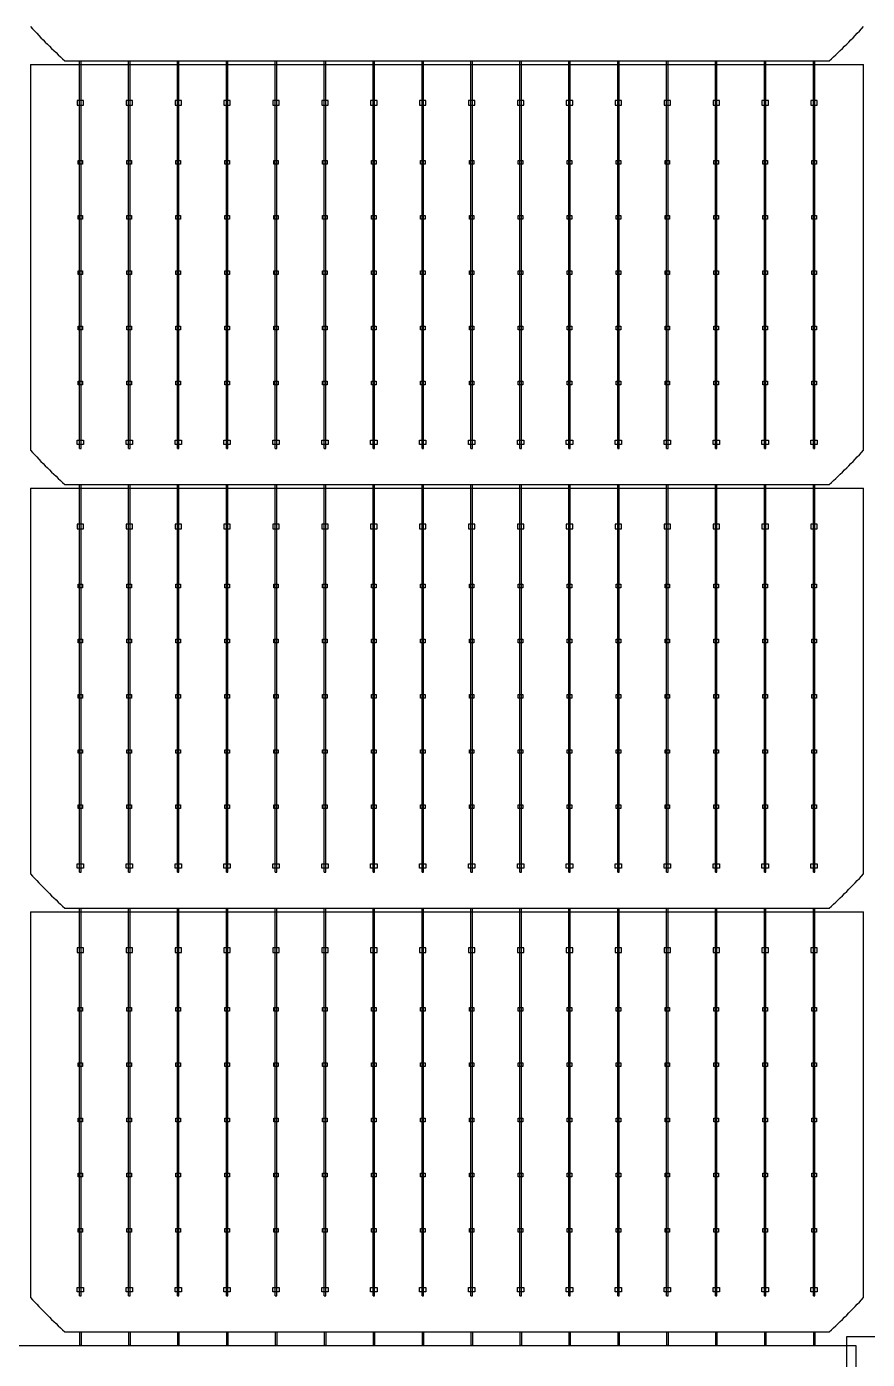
# Model space of a CAD drawing. Header units: millimetres. Extents: x 10297564 to 11610295, y -9287743 to -8409454.
# Drawn here: x 10395599 to 10398164, y -9090420 to -9086354 of the extents above; entities that cross this region are included whole.
import ezdxf

# ---------------------------------------------------------------- set-up
doc = ezdxf.new("R2010")
doc.units = ezdxf.units.MM
doc.header["$LTSCALE"] = 100

msp = doc.modelspace()

# ---------------------------------------------------------------- linework, layer by layer
for p, q in [((10395610.8, -9086469.8), (10398152.2, -9086469.8)), ((10395760.6, -9087641.4), (10395760.6, -9086458.5)), ((10395765.1, -9087641.4), (10395765.1, -9086458.5)), ((10395909.8, -9087641.4), (10395909.8, -9086458.5)), ((10395914.3, -9087641.4), (10395914.3, -9086458.5)), ((10396059.1, -9087641.4), (10396059.1, -9086458.5)), ((10396063.5, -9087641.4), (10396063.5, -9086458.5)), ((10396208.3, -9087641.4), (10396208.3, -9086458.5)), ((10396212.8, -9087641.4), (10396212.8, -9086458.5)), ((10396357.6, -9087641.4), (10396357.6, -9086458.5)), ((10396362, -9087641.4), (10396362, -9086458.5)), ((10396506.8, -9087641.4), (10396506.8, -9086458.5)), ((10396511.3, -9087641.4), (10396511.3, -9086458.5)), ((10396656.1, -9087641.4), (10396656.1, -9086458.5)), ((10396660.5, -9087641.4), (10396660.5, -9086458.5)), ((10396805.3, -9087641.4), (10396805.3, -9086458.5)), ((10396809.8, -9087641.4), (10396809.8, -9086458.5)), ((10396954.6, -9087641.4), (10396954.6, -9086458.5)), ((10396959, -9087641.4), (10396959, -9086458.5)), ((10397103.8, -9087641.4), (10397103.8, -9086458.5)), ((10397108.3, -9087641.4), (10397108.3, -9086458.5)), ((10397253.1, -9087641.4), (10397253.1, -9086458.5)), ((10397257.5, -9087641.4), (10397257.5, -9086458.5)), ((10397402.3, -9087641.4), (10397402.3, -9086458.5)), ((10397406.8, -9087641.4), (10397406.8, -9086458.5)), ((10397551.6, -9087641.4), (10397551.6, -9086458.5)), ((10397556, -9087641.4), (10397556, -9086458.5)), ((10397700.8, -9087641.4), (10397700.8, -9086458.5)), ((10397705.3, -9087641.4), (10397705.3, -9086458.5)), ((10397850.1, -9087641.4), (10397850.1, -9086458.5)), ((10397854.5, -9087641.4), (10397854.5, -9086458.5)), ((10397999.3, -9087641.4), (10397999.3, -9086458.5)), ((10398003.8, -9087641.4), (10398003.8, -9086458.5)), ((10395610.8, -9087762.4), (10398152.2, -9087762.4)), ((10395760.6, -9088934.1), (10395760.6, -9087751.2)), ((10395765.1, -9088934.1), (10395765.1, -9087751.2)), ((10395909.8, -9088934.1), (10395909.8, -9087751.2)), ((10395914.3, -9088934.1), (10395914.3, -9087751.2)), ((10396059.1, -9088934.1), (10396059.1, -9087751.2)), ((10396063.5, -9088934.1), (10396063.5, -9087751.2)), ((10396208.3, -9088934.1), (10396208.3, -9087751.2)), ((10396212.8, -9088934.1), (10396212.8, -9087751.2)), ((10396357.6, -9088934.1), (10396357.6, -9087751.2)), ((10396362, -9088934.1), (10396362, -9087751.2)), ((10396506.8, -9088934.1), (10396506.8, -9087751.2)), ((10396511.3, -9088934.1), (10396511.3, -9087751.2)), ((10396656.1, -9088934.1), (10396656.1, -9087751.2)), ((10396660.5, -9088934.1), (10396660.5, -9087751.2)), ((10396805.3, -9088934.1), (10396805.3, -9087751.2)), ((10396809.8, -9088934.1), (10396809.8, -9087751.2)), ((10396954.6, -9088934.1), (10396954.6, -9087751.2)), ((10396959, -9088934.1), (10396959, -9087751.2)), ((10397103.8, -9088934.1), (10397103.8, -9087751.2)), ((10397108.3, -9088934.1), (10397108.3, -9087751.2)), ((10397253.1, -9088934.1), (10397253.1, -9087751.2)), ((10397257.5, -9088934.1), (10397257.5, -9087751.2)), ((10397402.3, -9088934.1), (10397402.3, -9087751.2)), ((10397406.8, -9088934.1), (10397406.8, -9087751.2)), ((10397551.6, -9088934.1), (10397551.6, -9087751.2)), ((10397556, -9088934.1), (10397556, -9087751.2)), ((10397700.8, -9088934.1), (10397700.8, -9087751.2)), ((10397705.3, -9088934.1), (10397705.3, -9087751.2)), ((10397850.1, -9088934.1), (10397850.1, -9087751.2)), ((10397854.5, -9088934.1), (10397854.5, -9087751.2)), ((10397999.3, -9088934.1), (10397999.3, -9087751.2)), ((10398003.8, -9088934.1), (10398003.8, -9087751.2)), ((10395760.6, -9090226.7), (10395760.6, -9089043.9)), ((10395765.1, -9090226.7), (10395765.1, -9089043.9)), ((10395909.8, -9090226.7), (10395909.8, -9089043.9)), ((10395914.3, -9090226.7), (10395914.3, -9089043.9)), ((10396059.1, -9090226.7), (10396059.1, -9089043.9)), ((10396063.5, -9090226.7), (10396063.5, -9089043.9)), ((10396208.3, -9090226.7), (10396208.3, -9089043.9)), ((10396212.8, -9090226.7), (10396212.8, -9089043.9)), ((10396357.6, -9090226.7), (10396357.6, -9089043.9)), ((10396362, -9090226.7), (10396362, -9089043.9)), ((10396506.8, -9090226.7), (10396506.8, -9089043.9)), ((10396511.3, -9090226.7), (10396511.3, -9089043.9)), ((10396656.1, -9090226.7), (10396656.1, -9089043.9)), ((10396660.5, -9090226.7), (10396660.5, -9089043.9)), ((10396805.3, -9090226.7), (10396805.3, -9089043.9)), ((10396809.8, -9090226.7), (10396809.8, -9089043.9)), ((10396954.6, -9090226.7), (10396954.6, -9089043.9)), ((10396959, -9090226.7), (10396959, -9089043.9)), ((10397103.8, -9090226.7), (10397103.8, -9089043.9)), ((10397108.3, -9090226.7), (10397108.3, -9089043.9)), ((10397253.1, -9090226.7), (10397253.1, -9089043.9)), ((10397257.5, -9090226.7), (10397257.5, -9089043.9)), ((10397402.3, -9090226.7), (10397402.3, -9089043.9)), ((10397406.8, -9090226.7), (10397406.8, -9089043.9)), ((10397551.6, -9090226.7), (10397551.6, -9089043.9)), ((10397556, -9090226.7), (10397556, -9089043.9)), ((10397700.8, -9090226.7), (10397700.8, -9089043.9)), ((10397705.3, -9090226.7), (10397705.3, -9089043.9)), ((10397850.1, -9090226.7), (10397850.1, -9089043.9)), ((10397854.5, -9090226.7), (10397854.5, -9089043.9)), ((10397999.3, -9090226.7), (10397999.3, -9089043.9)), ((10398003.8, -9090226.7), (10398003.8, -9089043.9)), ((10395610.8, -9089055.1), (10398152.2, -9089055.1)), ((10395760.6, -9090336.6), (10395760.6, -9090378.4)), ((10395765.1, -9090336.6), (10395765.1, -9090378.4)), ((10395909.8, -9090336.6), (10395909.8, -9090378.4)), ((10395914.3, -9090336.6), (10395914.3, -9090378.4)), ((10396059.1, -9090336.6), (10396059.1, -9090378.4)), ((10396063.5, -9090336.6), (10396063.5, -9090378.4)), ((10396208.3, -9090336.6), (10396208.3, -9090378.4)), ((10396212.8, -9090336.6), (10396212.8, -9090378.4)), ((10396357.6, -9090336.6), (10396357.6, -9090378.4)), ((10396362, -9090336.6), (10396362, -9090378.4)), ((10396506.8, -9090336.6), (10396506.8, -9090378.4)), ((10396511.3, -9090336.6), (10396511.3, -9090378.4)), ((10396656.1, -9090336.6), (10396656.1, -9090378.4)), ((10396660.5, -9090336.6), (10396660.5, -9090378.4)), ((10396805.3, -9090336.6), (10396805.3, -9090378.4)), ((10396809.8, -9090336.6), (10396809.8, -9090378.4)), ((10396954.6, -9090336.6), (10396954.6, -9090378.4)), ((10396959, -9090336.6), (10396959, -9090378.4)), ((10397103.8, -9090336.6), (10397103.8, -9090378.4)), ((10397108.3, -9090336.6), (10397108.3, -9090378.4)), ((10397253.1, -9090336.6), (10397253.1, -9090378.4)), ((10397257.5, -9090336.6), (10397257.5, -9090378.4)), ((10397402.3, -9090336.6), (10397402.3, -9090378.4)), ((10397406.8, -9090336.6), (10397406.8, -9090378.4)), ((10397551.6, -9090336.6), (10397551.6, -9090378.4)), ((10397556, -9090336.6), (10397556, -9090378.4)), ((10397700.8, -9090336.6), (10397700.8, -9090378.4)), ((10397705.3, -9090336.6), (10397705.3, -9090378.4)), ((10397850.1, -9090336.6), (10397850.1, -9090378.4)), ((10397854.5, -9090336.6), (10397854.5, -9090378.4)), ((10397999.3, -9090336.6), (10397999.3, -9090378.4)), ((10398003.8, -9090336.6), (10398003.8, -9090378.4)), ((10395765.1, -9090378.4), (10395760.6, -9090378.4)), ((10395914.3, -9090378.4), (10395909.8, -9090378.4)), ((10396063.5, -9090378.4), (10396059.1, -9090378.4)), ((10396212.8, -9090378.4), (10396208.3, -9090378.4)), ((10396362, -9090378.4), (10396357.6, -9090378.4)), ((10396511.3, -9090378.4), (10396506.8, -9090378.4)), ((10396660.5, -9090378.4), (10396656.1, -9090378.4)), ((10396809.8, -9090378.4), (10396805.3, -9090378.4)), ((10396959, -9090378.4), (10396954.6, -9090378.4)), ((10397108.3, -9090378.4), (10397103.8, -9090378.4)), ((10397257.5, -9090378.4), (10397253.1, -9090378.4)), ((10397406.8, -9090378.4), (10397402.3, -9090378.4)), ((10397556, -9090378.4), (10397551.6, -9090378.4)), ((10397705.3, -9090378.4), (10397700.8, -9090378.4)), ((10397854.5, -9090378.4), (10397850.1, -9090378.4)), ((10398003.8, -9090378.4), (10397999.3, -9090378.4))]:
    msp.add_line(p, q)
for points in [[(10395610.8, -9086469.8), (10395610.8, -9087646.6)], [(10395715.5, -9086458.6), (10398047.5, -9086458.6)], [(10398152.2, -9087646.6), (10398152.2, -9086469.8)], [(10395760.6, -9087641.4), (10395765.1, -9087641.4)], [(10395909.8, -9087641.4), (10395914.3, -9087641.4)], [(10396059.1, -9087641.4), (10396063.5, -9087641.4)], [(10396208.3, -9087641.4), (10396212.8, -9087641.4)], [(10396357.6, -9087641.4), (10396362, -9087641.4)], [(10396506.8, -9087641.4), (10396511.3, -9087641.4)], [(10396656.1, -9087641.4), (10396660.5, -9087641.4)], [(10396805.3, -9087641.4), (10396809.8, -9087641.4)], [(10396954.6, -9087641.4), (10396959, -9087641.4)], [(10397103.8, -9087641.4), (10397108.3, -9087641.4)], [(10397253.1, -9087641.4), (10397257.5, -9087641.4)], [(10397402.3, -9087641.4), (10397406.8, -9087641.4)], [(10397551.6, -9087641.4), (10397556, -9087641.4)], [(10397700.8, -9087641.4), (10397705.3, -9087641.4)], [(10397850.1, -9087641.4), (10397854.5, -9087641.4)], [(10397999.3, -9087641.4), (10398003.8, -9087641.4)], [(10395610.8, -9087762.4), (10395610.8, -9088939.2)], [(10395715.5, -9087751.3), (10398047.5, -9087751.3)], [(10398152.2, -9088939.2), (10398152.2, -9087762.4)], [(10395760.6, -9088934.1), (10395765.1, -9088934.1)], [(10395909.8, -9088934.1), (10395914.3, -9088934.1)], [(10396059.1, -9088934.1), (10396063.5, -9088934.1)], [(10396208.3, -9088934.1), (10396212.8, -9088934.1)], [(10396357.6, -9088934.1), (10396362, -9088934.1)], [(10396506.8, -9088934.1), (10396511.3, -9088934.1)], [(10396656.1, -9088934.1), (10396660.5, -9088934.1)], [(10396805.3, -9088934.1), (10396809.8, -9088934.1)], [(10396954.6, -9088934.1), (10396959, -9088934.1)], [(10397103.8, -9088934.1), (10397108.3, -9088934.1)], [(10397253.1, -9088934.1), (10397257.5, -9088934.1)], [(10397402.3, -9088934.1), (10397406.8, -9088934.1)], [(10397551.6, -9088934.1), (10397556, -9088934.1)], [(10397700.8, -9088934.1), (10397705.3, -9088934.1)], [(10397850.1, -9088934.1), (10397854.5, -9088934.1)], [(10397999.3, -9088934.1), (10398003.8, -9088934.1)], [(10395715.5, -9089043.9), (10398047.5, -9089043.9)], [(10395610.8, -9089055.1), (10395610.8, -9090231.9)], [(10398152.2, -9090231.9), (10398152.2, -9089055.1)], [(10395760.6, -9090226.7), (10395765.1, -9090226.7)], [(10395909.8, -9090226.7), (10395914.3, -9090226.7)], [(10396059.1, -9090226.7), (10396063.5, -9090226.7)], [(10396208.3, -9090226.7), (10396212.8, -9090226.7)], [(10396357.6, -9090226.7), (10396362, -9090226.7)], [(10396506.8, -9090226.7), (10396511.3, -9090226.7)], [(10396656.1, -9090226.7), (10396660.5, -9090226.7)], [(10396805.3, -9090226.7), (10396809.8, -9090226.7)], [(10396954.6, -9090226.7), (10396959, -9090226.7)], [(10397103.8, -9090226.7), (10397108.3, -9090226.7)], [(10397253.1, -9090226.7), (10397257.5, -9090226.7)], [(10397402.3, -9090226.7), (10397406.8, -9090226.7)], [(10397551.6, -9090226.7), (10397556, -9090226.7)], [(10397700.8, -9090226.7), (10397705.3, -9090226.7)], [(10397850.1, -9090226.7), (10397854.5, -9090226.7)], [(10397999.3, -9090226.7), (10398003.8, -9090226.7)], [(10395715.5, -9090336.6), (10398047.5, -9090336.6)]]:
    msp.add_lwpolyline(points)
for points in [[(10395772.6, -9086593.5), (10395772.6, -9086579.5), (10395753.1, -9086579.5), (10395753.1, -9086593.5)], [(10395921.8, -9086593.5), (10395921.8, -9086579.5), (10395902.3, -9086579.5), (10395902.3, -9086593.5)], [(10396071.1, -9086593.5), (10396071.1, -9086579.5), (10396051.6, -9086579.5), (10396051.6, -9086593.5)], [(10396220.3, -9086593.5), (10396220.3, -9086579.5), (10396200.8, -9086579.5), (10396200.8, -9086593.5)], [(10396369.6, -9086593.5), (10396369.6, -9086579.5), (10396350, -9086579.5), (10396350, -9086593.5)], [(10396518.8, -9086593.5), (10396518.8, -9086579.5), (10396499.3, -9086579.5), (10396499.3, -9086593.5)], [(10396668.1, -9086593.5), (10396668.1, -9086579.5), (10396648.5, -9086579.5), (10396648.5, -9086593.5)], [(10396817.3, -9086593.5), (10396817.3, -9086579.5), (10396797.8, -9086579.5), (10396797.8, -9086593.5)], [(10396966.6, -9086593.5), (10396966.6, -9086579.5), (10396947, -9086579.5), (10396947, -9086593.5)], [(10397115.8, -9086593.5), (10397115.8, -9086579.5), (10397096.3, -9086579.5), (10397096.3, -9086593.5)], [(10397265.1, -9086593.5), (10397265.1, -9086579.5), (10397245.5, -9086579.5), (10397245.5, -9086593.5)], [(10397414.3, -9086593.5), (10397414.3, -9086579.5), (10397394.8, -9086579.5), (10397394.8, -9086593.5)], [(10397563.6, -9086593.5), (10397563.6, -9086579.5), (10397544, -9086579.5), (10397544, -9086593.5)], [(10397712.8, -9086593.5), (10397712.8, -9086579.5), (10397693.3, -9086579.5), (10397693.3, -9086593.5)], [(10397862.1, -9086593.5), (10397862.1, -9086579.5), (10397842.5, -9086579.5), (10397842.5, -9086593.5)], [(10398011.3, -9086593.5), (10398011.3, -9086579.5), (10397991.8, -9086579.5), (10397991.8, -9086593.5)], [(10395755.8, -9086761.8), (10395769.8, -9086761.8), (10395769.8, -9086773), (10395755.8, -9086773)], [(10395905.1, -9086761.8), (10395919, -9086761.8), (10395919, -9086773), (10395905.1, -9086773)], [(10396054.3, -9086761.8), (10396068.3, -9086761.8), (10396068.3, -9086773), (10396054.3, -9086773)], [(10396203.6, -9086761.8), (10396217.5, -9086761.8), (10396217.5, -9086773), (10396203.6, -9086773)], [(10396352.8, -9086761.8), (10396366.8, -9086761.8), (10396366.8, -9086773), (10396352.8, -9086773)], [(10396502.1, -9086761.8), (10396516, -9086761.8), (10396516, -9086773), (10396502.1, -9086773)], [(10396651.3, -9086761.8), (10396665.3, -9086761.8), (10396665.3, -9086773), (10396651.3, -9086773)], [(10396800.6, -9086761.8), (10396814.5, -9086761.8), (10396814.5, -9086773), (10396800.6, -9086773)], [(10396949.8, -9086761.8), (10396963.8, -9086761.8), (10396963.8, -9086773), (10396949.8, -9086773)], [(10397099.1, -9086761.8), (10397113, -9086761.8), (10397113, -9086773), (10397099.1, -9086773)], [(10397248.3, -9086761.8), (10397262.3, -9086761.8), (10397262.3, -9086773), (10397248.3, -9086773)], [(10397397.6, -9086761.8), (10397411.5, -9086761.8), (10397411.5, -9086773), (10397397.6, -9086773)], [(10397546.8, -9086761.8), (10397560.8, -9086761.8), (10397560.8, -9086773), (10397546.8, -9086773)], [(10397696.1, -9086761.8), (10397710, -9086761.8), (10397710, -9086773), (10397696.1, -9086773)], [(10397845.3, -9086761.8), (10397859.3, -9086761.8), (10397859.3, -9086773), (10397845.3, -9086773)], [(10397994.6, -9086761.8), (10398008.5, -9086761.8), (10398008.5, -9086773), (10397994.6, -9086773)], [(10395755.8, -9086930.3), (10395769.8, -9086930.3), (10395769.8, -9086941.5), (10395755.8, -9086941.5)], [(10395905.1, -9086930.3), (10395919, -9086930.3), (10395919, -9086941.5), (10395905.1, -9086941.5)], [(10396054.3, -9086930.3), (10396068.3, -9086930.3), (10396068.3, -9086941.5), (10396054.3, -9086941.5)], [(10396203.6, -9086930.3), (10396217.5, -9086930.3), (10396217.5, -9086941.5), (10396203.6, -9086941.5)], [(10396352.8, -9086930.3), (10396366.8, -9086930.3), (10396366.8, -9086941.5), (10396352.8, -9086941.5)], [(10396502.1, -9086930.3), (10396516, -9086930.3), (10396516, -9086941.5), (10396502.1, -9086941.5)], [(10396651.3, -9086930.3), (10396665.3, -9086930.3), (10396665.3, -9086941.5), (10396651.3, -9086941.5)], [(10396800.6, -9086930.3), (10396814.5, -9086930.3), (10396814.5, -9086941.5), (10396800.6, -9086941.5)], [(10396949.8, -9086930.3), (10396963.8, -9086930.3), (10396963.8, -9086941.5), (10396949.8, -9086941.5)], [(10397099.1, -9086930.3), (10397113, -9086930.3), (10397113, -9086941.5), (10397099.1, -9086941.5)], [(10397248.3, -9086930.3), (10397262.3, -9086930.3), (10397262.3, -9086941.5), (10397248.3, -9086941.5)], [(10397397.6, -9086930.3), (10397411.5, -9086930.3), (10397411.5, -9086941.5), (10397397.6, -9086941.5)], [(10397546.8, -9086930.3), (10397560.8, -9086930.3), (10397560.8, -9086941.5), (10397546.8, -9086941.5)], [(10397696.1, -9086930.3), (10397710, -9086930.3), (10397710, -9086941.5), (10397696.1, -9086941.5)], [(10397845.3, -9086930.3), (10397859.3, -9086930.3), (10397859.3, -9086941.5), (10397845.3, -9086941.5)], [(10397994.6, -9086930.3), (10398008.5, -9086930.3), (10398008.5, -9086941.5), (10397994.6, -9086941.5)], [(10395755.8, -9087098.8), (10395769.8, -9087098.8), (10395769.8, -9087110), (10395755.8, -9087110)], [(10395905.1, -9087098.8), (10395919, -9087098.8), (10395919, -9087110), (10395905.1, -9087110)], [(10396054.3, -9087098.8), (10396068.3, -9087098.8), (10396068.3, -9087110), (10396054.3, -9087110)], [(10396203.6, -9087098.8), (10396217.5, -9087098.8), (10396217.5, -9087110), (10396203.6, -9087110)], [(10396352.8, -9087098.8), (10396366.8, -9087098.8), (10396366.8, -9087110), (10396352.8, -9087110)], [(10396502.1, -9087098.8), (10396516, -9087098.8), (10396516, -9087110), (10396502.1, -9087110)], [(10396651.3, -9087098.8), (10396665.3, -9087098.8), (10396665.3, -9087110), (10396651.3, -9087110)], [(10396800.6, -9087098.8), (10396814.5, -9087098.8), (10396814.5, -9087110), (10396800.6, -9087110)], [(10396949.8, -9087098.8), (10396963.8, -9087098.8), (10396963.8, -9087110), (10396949.8, -9087110)], [(10397099.1, -9087098.8), (10397113, -9087098.8), (10397113, -9087110), (10397099.1, -9087110)], [(10397248.3, -9087098.8), (10397262.3, -9087098.8), (10397262.3, -9087110), (10397248.3, -9087110)], [(10397397.6, -9087098.8), (10397411.5, -9087098.8), (10397411.5, -9087110), (10397397.6, -9087110)], [(10397546.8, -9087098.8), (10397560.8, -9087098.8), (10397560.8, -9087110), (10397546.8, -9087110)], [(10397696.1, -9087098.8), (10397710, -9087098.8), (10397710, -9087110), (10397696.1, -9087110)], [(10397845.3, -9087098.8), (10397859.3, -9087098.8), (10397859.3, -9087110), (10397845.3, -9087110)], [(10397994.6, -9087098.8), (10398008.5, -9087098.8), (10398008.5, -9087110), (10397994.6, -9087110)], [(10395755.8, -9087267.3), (10395769.8, -9087267.3), (10395769.8, -9087278.5), (10395755.8, -9087278.5)], [(10395905.1, -9087267.3), (10395919, -9087267.3), (10395919, -9087278.5), (10395905.1, -9087278.5)], [(10396054.3, -9087267.3), (10396068.3, -9087267.3), (10396068.3, -9087278.5), (10396054.3, -9087278.5)], [(10396203.6, -9087267.3), (10396217.5, -9087267.3), (10396217.5, -9087278.5), (10396203.6, -9087278.5)], [(10396352.8, -9087267.3), (10396366.8, -9087267.3), (10396366.8, -9087278.5), (10396352.8, -9087278.5)], [(10396502.1, -9087267.3), (10396516, -9087267.3), (10396516, -9087278.5), (10396502.1, -9087278.5)], [(10396651.3, -9087267.3), (10396665.3, -9087267.3), (10396665.3, -9087278.5), (10396651.3, -9087278.5)], [(10396800.6, -9087267.3), (10396814.5, -9087267.3), (10396814.5, -9087278.5), (10396800.6, -9087278.5)], [(10396949.8, -9087267.3), (10396963.8, -9087267.3), (10396963.8, -9087278.5), (10396949.8, -9087278.5)], [(10397099.1, -9087267.3), (10397113, -9087267.3), (10397113, -9087278.5), (10397099.1, -9087278.5)], [(10397248.3, -9087267.3), (10397262.3, -9087267.3), (10397262.3, -9087278.5), (10397248.3, -9087278.5)], [(10397397.6, -9087267.3), (10397411.5, -9087267.3), (10397411.5, -9087278.5), (10397397.6, -9087278.5)], [(10397546.8, -9087267.3), (10397560.8, -9087267.3), (10397560.8, -9087278.5), (10397546.8, -9087278.5)], [(10397696.1, -9087267.3), (10397710, -9087267.3), (10397710, -9087278.5), (10397696.1, -9087278.5)], [(10397845.3, -9087267.3), (10397859.3, -9087267.3), (10397859.3, -9087278.5), (10397845.3, -9087278.5)], [(10397994.6, -9087267.3), (10398008.5, -9087267.3), (10398008.5, -9087278.5), (10397994.6, -9087278.5)], [(10395755.8, -9087435.8), (10395769.8, -9087435.8), (10395769.8, -9087447), (10395755.8, -9087447)], [(10395905.1, -9087435.8), (10395919, -9087435.8), (10395919, -9087447), (10395905.1, -9087447)], [(10396054.3, -9087435.8), (10396068.3, -9087435.8), (10396068.3, -9087447), (10396054.3, -9087447)], [(10396203.6, -9087435.8), (10396217.5, -9087435.8), (10396217.5, -9087447), (10396203.6, -9087447)], [(10396352.8, -9087435.8), (10396366.8, -9087435.8), (10396366.8, -9087447), (10396352.8, -9087447)], [(10396502.1, -9087435.8), (10396516, -9087435.8), (10396516, -9087447), (10396502.1, -9087447)], [(10396651.3, -9087435.8), (10396665.3, -9087435.8), (10396665.3, -9087447), (10396651.3, -9087447)], [(10396800.6, -9087435.8), (10396814.5, -9087435.8), (10396814.5, -9087447), (10396800.6, -9087447)], [(10396949.8, -9087435.8), (10396963.8, -9087435.8), (10396963.8, -9087447), (10396949.8, -9087447)], [(10397099.1, -9087435.8), (10397113, -9087435.8), (10397113, -9087447), (10397099.1, -9087447)], [(10397248.3, -9087435.8), (10397262.3, -9087435.8), (10397262.3, -9087447), (10397248.3, -9087447)], [(10397397.6, -9087435.8), (10397411.5, -9087435.8), (10397411.5, -9087447), (10397397.6, -9087447)], [(10397546.8, -9087435.8), (10397560.8, -9087435.8), (10397560.8, -9087447), (10397546.8, -9087447)], [(10397696.1, -9087435.8), (10397710, -9087435.8), (10397710, -9087447), (10397696.1, -9087447)], [(10397845.3, -9087435.8), (10397859.3, -9087435.8), (10397859.3, -9087447), (10397845.3, -9087447)], [(10397994.6, -9087435.8), (10398008.5, -9087435.8), (10398008.5, -9087447), (10397994.6, -9087447)], [(10395772.6, -9087615.3), (10395772.6, -9087629.3), (10395753.1, -9087629.3), (10395753.1, -9087615.3)], [(10395921.8, -9087615.3), (10395921.8, -9087629.3), (10395902.3, -9087629.3), (10395902.3, -9087615.3)], [(10396071.1, -9087615.3), (10396071.1, -9087629.3), (10396051.6, -9087629.3), (10396051.6, -9087615.3)], [(10396220.3, -9087615.3), (10396220.3, -9087629.3), (10396200.8, -9087629.3), (10396200.8, -9087615.3)], [(10396369.6, -9087615.3), (10396369.6, -9087629.3), (10396350, -9087629.3), (10396350, -9087615.3)], [(10396518.8, -9087615.3), (10396518.8, -9087629.3), (10396499.3, -9087629.3), (10396499.3, -9087615.3)], [(10396668.1, -9087615.3), (10396668.1, -9087629.3), (10396648.5, -9087629.3), (10396648.5, -9087615.3)], [(10396817.3, -9087615.3), (10396817.3, -9087629.3), (10396797.8, -9087629.3), (10396797.8, -9087615.3)], [(10396966.6, -9087615.3), (10396966.6, -9087629.3), (10396947, -9087629.3), (10396947, -9087615.3)], [(10397115.8, -9087615.3), (10397115.8, -9087629.3), (10397096.3, -9087629.3), (10397096.3, -9087615.3)], [(10397265.1, -9087615.3), (10397265.1, -9087629.3), (10397245.5, -9087629.3), (10397245.5, -9087615.3)], [(10397414.3, -9087615.3), (10397414.3, -9087629.3), (10397394.8, -9087629.3), (10397394.8, -9087615.3)], [(10397563.6, -9087615.3), (10397563.6, -9087629.3), (10397544, -9087629.3), (10397544, -9087615.3)], [(10397712.8, -9087615.3), (10397712.8, -9087629.3), (10397693.3, -9087629.3), (10397693.3, -9087615.3)], [(10397862.1, -9087615.3), (10397862.1, -9087629.3), (10397842.5, -9087629.3), (10397842.5, -9087615.3)], [(10398011.3, -9087615.3), (10398011.3, -9087629.3), (10397991.8, -9087629.3), (10397991.8, -9087615.3)], [(10395772.6, -9087886.1), (10395772.6, -9087872.2), (10395753.1, -9087872.2), (10395753.1, -9087886.1)], [(10395921.8, -9087886.1), (10395921.8, -9087872.2), (10395902.3, -9087872.2), (10395902.3, -9087886.1)], [(10396071.1, -9087886.1), (10396071.1, -9087872.2), (10396051.6, -9087872.2), (10396051.6, -9087886.1)], [(10396220.3, -9087886.1), (10396220.3, -9087872.2), (10396200.8, -9087872.2), (10396200.8, -9087886.1)], [(10396369.6, -9087886.1), (10396369.6, -9087872.2), (10396350, -9087872.2), (10396350, -9087886.1)], [(10396518.8, -9087886.1), (10396518.8, -9087872.2), (10396499.3, -9087872.2), (10396499.3, -9087886.1)], [(10396668.1, -9087886.1), (10396668.1, -9087872.2), (10396648.5, -9087872.2), (10396648.5, -9087886.1)], [(10396817.3, -9087886.1), (10396817.3, -9087872.2), (10396797.8, -9087872.2), (10396797.8, -9087886.1)], [(10396966.6, -9087886.1), (10396966.6, -9087872.2), (10396947, -9087872.2), (10396947, -9087886.1)], [(10397115.8, -9087886.1), (10397115.8, -9087872.2), (10397096.3, -9087872.2), (10397096.3, -9087886.1)], [(10397265.1, -9087886.1), (10397265.1, -9087872.2), (10397245.5, -9087872.2), (10397245.5, -9087886.1)], [(10397414.3, -9087886.1), (10397414.3, -9087872.2), (10397394.8, -9087872.2), (10397394.8, -9087886.1)], [(10397563.6, -9087886.1), (10397563.6, -9087872.2), (10397544, -9087872.2), (10397544, -9087886.1)], [(10397712.8, -9087886.1), (10397712.8, -9087872.2), (10397693.3, -9087872.2), (10397693.3, -9087886.1)], [(10397862.1, -9087886.1), (10397862.1, -9087872.2), (10397842.5, -9087872.2), (10397842.5, -9087886.1)], [(10398011.3, -9087886.1), (10398011.3, -9087872.2), (10397991.8, -9087872.2), (10397991.8, -9087886.1)], [(10395755.8, -9088054.5), (10395769.8, -9088054.5), (10395769.8, -9088065.7), (10395755.8, -9088065.7)], [(10395905.1, -9088054.5), (10395919, -9088054.5), (10395919, -9088065.7), (10395905.1, -9088065.7)], [(10396054.3, -9088054.5), (10396068.3, -9088054.5), (10396068.3, -9088065.7), (10396054.3, -9088065.7)], [(10396203.6, -9088054.5), (10396217.5, -9088054.5), (10396217.5, -9088065.7), (10396203.6, -9088065.7)], [(10396352.8, -9088054.5), (10396366.8, -9088054.5), (10396366.8, -9088065.7), (10396352.8, -9088065.7)], [(10396502.1, -9088054.5), (10396516, -9088054.5), (10396516, -9088065.7), (10396502.1, -9088065.7)], [(10396651.3, -9088054.5), (10396665.3, -9088054.5), (10396665.3, -9088065.7), (10396651.3, -9088065.7)], [(10396800.6, -9088054.5), (10396814.5, -9088054.5), (10396814.5, -9088065.7), (10396800.6, -9088065.7)], [(10396949.8, -9088054.5), (10396963.8, -9088054.5), (10396963.8, -9088065.7), (10396949.8, -9088065.7)], [(10397099.1, -9088054.5), (10397113, -9088054.5), (10397113, -9088065.7), (10397099.1, -9088065.7)], [(10397248.3, -9088054.5), (10397262.3, -9088054.5), (10397262.3, -9088065.7), (10397248.3, -9088065.7)], [(10397397.6, -9088054.5), (10397411.5, -9088054.5), (10397411.5, -9088065.7), (10397397.6, -9088065.7)], [(10397546.8, -9088054.5), (10397560.8, -9088054.5), (10397560.8, -9088065.7), (10397546.8, -9088065.7)], [(10397696.1, -9088054.5), (10397710, -9088054.5), (10397710, -9088065.7), (10397696.1, -9088065.7)], [(10397845.3, -9088054.5), (10397859.3, -9088054.5), (10397859.3, -9088065.7), (10397845.3, -9088065.7)], [(10397994.6, -9088054.5), (10398008.5, -9088054.5), (10398008.5, -9088065.7), (10397994.6, -9088065.7)], [(10395755.8, -9088223), (10395769.8, -9088223), (10395769.8, -9088234.1), (10395755.8, -9088234.1)], [(10395905.1, -9088223), (10395919, -9088223), (10395919, -9088234.1), (10395905.1, -9088234.1)], [(10396054.3, -9088223), (10396068.3, -9088223), (10396068.3, -9088234.1), (10396054.3, -9088234.1)], [(10396203.6, -9088223), (10396217.5, -9088223), (10396217.5, -9088234.1), (10396203.6, -9088234.1)], [(10396352.8, -9088223), (10396366.8, -9088223), (10396366.8, -9088234.1), (10396352.8, -9088234.1)], [(10396502.1, -9088223), (10396516, -9088223), (10396516, -9088234.1), (10396502.1, -9088234.1)], [(10396651.3, -9088223), (10396665.3, -9088223), (10396665.3, -9088234.1), (10396651.3, -9088234.1)], [(10396800.6, -9088223), (10396814.5, -9088223), (10396814.5, -9088234.1), (10396800.6, -9088234.1)], [(10396949.8, -9088223), (10396963.8, -9088223), (10396963.8, -9088234.1), (10396949.8, -9088234.1)], [(10397099.1, -9088223), (10397113, -9088223), (10397113, -9088234.1), (10397099.1, -9088234.1)], [(10397248.3, -9088223), (10397262.3, -9088223), (10397262.3, -9088234.1), (10397248.3, -9088234.1)], [(10397397.6, -9088223), (10397411.5, -9088223), (10397411.5, -9088234.1), (10397397.6, -9088234.1)], [(10397546.8, -9088223), (10397560.8, -9088223), (10397560.8, -9088234.1), (10397546.8, -9088234.1)], [(10397696.1, -9088223), (10397710, -9088223), (10397710, -9088234.1), (10397696.1, -9088234.1)], [(10397845.3, -9088223), (10397859.3, -9088223), (10397859.3, -9088234.1), (10397845.3, -9088234.1)], [(10397994.6, -9088223), (10398008.5, -9088223), (10398008.5, -9088234.1), (10397994.6, -9088234.1)], [(10395755.8, -9088391.5), (10395769.8, -9088391.5), (10395769.8, -9088402.6), (10395755.8, -9088402.6)], [(10395905.1, -9088391.5), (10395919, -9088391.5), (10395919, -9088402.6), (10395905.1, -9088402.6)], [(10396054.3, -9088391.5), (10396068.3, -9088391.5), (10396068.3, -9088402.6), (10396054.3, -9088402.6)], [(10396203.6, -9088391.5), (10396217.5, -9088391.5), (10396217.5, -9088402.6), (10396203.6, -9088402.6)], [(10396352.8, -9088391.5), (10396366.8, -9088391.5), (10396366.8, -9088402.6), (10396352.8, -9088402.6)], [(10396502.1, -9088391.5), (10396516, -9088391.5), (10396516, -9088402.6), (10396502.1, -9088402.6)], [(10396651.3, -9088391.5), (10396665.3, -9088391.5), (10396665.3, -9088402.6), (10396651.3, -9088402.6)], [(10396800.6, -9088391.5), (10396814.5, -9088391.5), (10396814.5, -9088402.6), (10396800.6, -9088402.6)], [(10396949.8, -9088391.5), (10396963.8, -9088391.5), (10396963.8, -9088402.6), (10396949.8, -9088402.6)], [(10397099.1, -9088391.5), (10397113, -9088391.5), (10397113, -9088402.6), (10397099.1, -9088402.6)], [(10397248.3, -9088391.5), (10397262.3, -9088391.5), (10397262.3, -9088402.6), (10397248.3, -9088402.6)], [(10397397.6, -9088391.5), (10397411.5, -9088391.5), (10397411.5, -9088402.6), (10397397.6, -9088402.6)], [(10397546.8, -9088391.5), (10397560.8, -9088391.5), (10397560.8, -9088402.6), (10397546.8, -9088402.6)], [(10397696.1, -9088391.5), (10397710, -9088391.5), (10397710, -9088402.6), (10397696.1, -9088402.6)], [(10397845.3, -9088391.5), (10397859.3, -9088391.5), (10397859.3, -9088402.6), (10397845.3, -9088402.6)], [(10397994.6, -9088391.5), (10398008.5, -9088391.5), (10398008.5, -9088402.6), (10397994.6, -9088402.6)], [(10395755.8, -9088560), (10395769.8, -9088560), (10395769.8, -9088571.1), (10395755.8, -9088571.1)], [(10395905.1, -9088560), (10395919, -9088560), (10395919, -9088571.1), (10395905.1, -9088571.1)], [(10396054.3, -9088560), (10396068.3, -9088560), (10396068.3, -9088571.1), (10396054.3, -9088571.1)], [(10396203.6, -9088560), (10396217.5, -9088560), (10396217.5, -9088571.1), (10396203.6, -9088571.1)], [(10396352.8, -9088560), (10396366.8, -9088560), (10396366.8, -9088571.1), (10396352.8, -9088571.1)], [(10396502.1, -9088560), (10396516, -9088560), (10396516, -9088571.1), (10396502.1, -9088571.1)], [(10396651.3, -9088560), (10396665.3, -9088560), (10396665.3, -9088571.1), (10396651.3, -9088571.1)], [(10396800.6, -9088560), (10396814.5, -9088560), (10396814.5, -9088571.1), (10396800.6, -9088571.1)], [(10396949.8, -9088560), (10396963.8, -9088560), (10396963.8, -9088571.1), (10396949.8, -9088571.1)], [(10397099.1, -9088560), (10397113, -9088560), (10397113, -9088571.1), (10397099.1, -9088571.1)], [(10397248.3, -9088560), (10397262.3, -9088560), (10397262.3, -9088571.1), (10397248.3, -9088571.1)], [(10397397.6, -9088560), (10397411.5, -9088560), (10397411.5, -9088571.1), (10397397.6, -9088571.1)], [(10397546.8, -9088560), (10397560.8, -9088560), (10397560.8, -9088571.1), (10397546.8, -9088571.1)], [(10397696.1, -9088560), (10397710, -9088560), (10397710, -9088571.1), (10397696.1, -9088571.1)], [(10397845.3, -9088560), (10397859.3, -9088560), (10397859.3, -9088571.1), (10397845.3, -9088571.1)], [(10397994.6, -9088560), (10398008.5, -9088560), (10398008.5, -9088571.1), (10397994.6, -9088571.1)], [(10395755.8, -9088728.5), (10395769.8, -9088728.5), (10395769.8, -9088739.6), (10395755.8, -9088739.6)], [(10395905.1, -9088728.5), (10395919, -9088728.5), (10395919, -9088739.6), (10395905.1, -9088739.6)], [(10396054.3, -9088728.5), (10396068.3, -9088728.5), (10396068.3, -9088739.6), (10396054.3, -9088739.6)], [(10396203.6, -9088728.5), (10396217.5, -9088728.5), (10396217.5, -9088739.6), (10396203.6, -9088739.6)], [(10396352.8, -9088728.5), (10396366.8, -9088728.5), (10396366.8, -9088739.6), (10396352.8, -9088739.6)], [(10396502.1, -9088728.5), (10396516, -9088728.5), (10396516, -9088739.6), (10396502.1, -9088739.6)], [(10396651.3, -9088728.5), (10396665.3, -9088728.5), (10396665.3, -9088739.6), (10396651.3, -9088739.6)], [(10396800.6, -9088728.5), (10396814.5, -9088728.5), (10396814.5, -9088739.6), (10396800.6, -9088739.6)], [(10396949.8, -9088728.5), (10396963.8, -9088728.5), (10396963.8, -9088739.6), (10396949.8, -9088739.6)], [(10397099.1, -9088728.5), (10397113, -9088728.5), (10397113, -9088739.6), (10397099.1, -9088739.6)], [(10397248.3, -9088728.5), (10397262.3, -9088728.5), (10397262.3, -9088739.6), (10397248.3, -9088739.6)], [(10397397.6, -9088728.5), (10397411.5, -9088728.5), (10397411.5, -9088739.6), (10397397.6, -9088739.6)], [(10397546.8, -9088728.5), (10397560.8, -9088728.5), (10397560.8, -9088739.6), (10397546.8, -9088739.6)], [(10397696.1, -9088728.5), (10397710, -9088728.5), (10397710, -9088739.6), (10397696.1, -9088739.6)], [(10397845.3, -9088728.5), (10397859.3, -9088728.5), (10397859.3, -9088739.6), (10397845.3, -9088739.6)], [(10397994.6, -9088728.5), (10398008.5, -9088728.5), (10398008.5, -9088739.6), (10397994.6, -9088739.6)], [(10395772.6, -9088908), (10395772.6, -9088921.9), (10395753.1, -9088921.9), (10395753.1, -9088908)], [(10395921.8, -9088908), (10395921.8, -9088921.9), (10395902.3, -9088921.9), (10395902.3, -9088908)], [(10396071.1, -9088908), (10396071.1, -9088921.9), (10396051.6, -9088921.9), (10396051.6, -9088908)], [(10396220.3, -9088908), (10396220.3, -9088921.9), (10396200.8, -9088921.9), (10396200.8, -9088908)], [(10396369.6, -9088908), (10396369.6, -9088921.9), (10396350, -9088921.9), (10396350, -9088908)], [(10396518.8, -9088908), (10396518.8, -9088921.9), (10396499.3, -9088921.9), (10396499.3, -9088908)], [(10396668.1, -9088908), (10396668.1, -9088921.9), (10396648.5, -9088921.9), (10396648.5, -9088908)], [(10396817.3, -9088908), (10396817.3, -9088921.9), (10396797.8, -9088921.9), (10396797.8, -9088908)], [(10396966.6, -9088908), (10396966.6, -9088921.9), (10396947, -9088921.9), (10396947, -9088908)], [(10397115.8, -9088908), (10397115.8, -9088921.9), (10397096.3, -9088921.9), (10397096.3, -9088908)], [(10397265.1, -9088908), (10397265.1, -9088921.9), (10397245.5, -9088921.9), (10397245.5, -9088908)], [(10397414.3, -9088908), (10397414.3, -9088921.9), (10397394.8, -9088921.9), (10397394.8, -9088908)], [(10397563.6, -9088908), (10397563.6, -9088921.9), (10397544, -9088921.9), (10397544, -9088908)], [(10397712.8, -9088908), (10397712.8, -9088921.9), (10397693.3, -9088921.9), (10397693.3, -9088908)], [(10397862.1, -9088908), (10397862.1, -9088921.9), (10397842.5, -9088921.9), (10397842.5, -9088908)], [(10398011.3, -9088908), (10398011.3, -9088921.9), (10397991.8, -9088921.9), (10397991.8, -9088908)], [(10395772.6, -9089178.8), (10395772.6, -9089164.9), (10395753.1, -9089164.9), (10395753.1, -9089178.8)], [(10395921.8, -9089178.8), (10395921.8, -9089164.9), (10395902.3, -9089164.9), (10395902.3, -9089178.8)], [(10396071.1, -9089178.8), (10396071.1, -9089164.9), (10396051.6, -9089164.9), (10396051.6, -9089178.8)], [(10396220.3, -9089178.8), (10396220.3, -9089164.9), (10396200.8, -9089164.9), (10396200.8, -9089178.8)], [(10396369.6, -9089178.8), (10396369.6, -9089164.9), (10396350, -9089164.9), (10396350, -9089178.8)], [(10396518.8, -9089178.8), (10396518.8, -9089164.9), (10396499.3, -9089164.9), (10396499.3, -9089178.8)], [(10396668.1, -9089178.8), (10396668.1, -9089164.9), (10396648.5, -9089164.9), (10396648.5, -9089178.8)], [(10396817.3, -9089178.8), (10396817.3, -9089164.9), (10396797.8, -9089164.9), (10396797.8, -9089178.8)], [(10396966.6, -9089178.8), (10396966.6, -9089164.9), (10396947, -9089164.9), (10396947, -9089178.8)], [(10397115.8, -9089178.8), (10397115.8, -9089164.9), (10397096.3, -9089164.9), (10397096.3, -9089178.8)], [(10397265.1, -9089178.8), (10397265.1, -9089164.9), (10397245.5, -9089164.9), (10397245.5, -9089178.8)], [(10397414.3, -9089178.8), (10397414.3, -9089164.9), (10397394.8, -9089164.9), (10397394.8, -9089178.8)], [(10397563.6, -9089178.8), (10397563.6, -9089164.9), (10397544, -9089164.9), (10397544, -9089178.8)], [(10397712.8, -9089178.8), (10397712.8, -9089164.9), (10397693.3, -9089164.9), (10397693.3, -9089178.8)], [(10397862.1, -9089178.8), (10397862.1, -9089164.9), (10397842.5, -9089164.9), (10397842.5, -9089178.8)], [(10398011.3, -9089178.8), (10398011.3, -9089164.9), (10397991.8, -9089164.9), (10397991.8, -9089178.8)], [(10395755.8, -9089347.2), (10395769.8, -9089347.2), (10395769.8, -9089358.3), (10395755.8, -9089358.3)], [(10395905.1, -9089347.2), (10395919, -9089347.2), (10395919, -9089358.3), (10395905.1, -9089358.3)], [(10396054.3, -9089347.2), (10396068.3, -9089347.2), (10396068.3, -9089358.3), (10396054.3, -9089358.3)], [(10396203.6, -9089347.2), (10396217.5, -9089347.2), (10396217.5, -9089358.3), (10396203.6, -9089358.3)], [(10396352.8, -9089347.2), (10396366.8, -9089347.2), (10396366.8, -9089358.3), (10396352.8, -9089358.3)], [(10396502.1, -9089347.2), (10396516, -9089347.2), (10396516, -9089358.3), (10396502.1, -9089358.3)], [(10396651.3, -9089347.2), (10396665.3, -9089347.2), (10396665.3, -9089358.3), (10396651.3, -9089358.3)], [(10396800.6, -9089347.2), (10396814.5, -9089347.2), (10396814.5, -9089358.3), (10396800.6, -9089358.3)], [(10396949.8, -9089347.2), (10396963.8, -9089347.2), (10396963.8, -9089358.3), (10396949.8, -9089358.3)], [(10397099.1, -9089347.2), (10397113, -9089347.2), (10397113, -9089358.3), (10397099.1, -9089358.3)], [(10397248.3, -9089347.2), (10397262.3, -9089347.2), (10397262.3, -9089358.3), (10397248.3, -9089358.3)], [(10397397.6, -9089347.2), (10397411.5, -9089347.2), (10397411.5, -9089358.3), (10397397.6, -9089358.3)], [(10397546.8, -9089347.2), (10397560.8, -9089347.2), (10397560.8, -9089358.3), (10397546.8, -9089358.3)], [(10397696.1, -9089347.2), (10397710, -9089347.2), (10397710, -9089358.3), (10397696.1, -9089358.3)], [(10397845.3, -9089347.2), (10397859.3, -9089347.2), (10397859.3, -9089358.3), (10397845.3, -9089358.3)], [(10397994.6, -9089347.2), (10398008.5, -9089347.2), (10398008.5, -9089358.3), (10397994.6, -9089358.3)], [(10395755.8, -9089515.7), (10395769.8, -9089515.7), (10395769.8, -9089526.8), (10395755.8, -9089526.8)], [(10395905.1, -9089515.7), (10395919, -9089515.7), (10395919, -9089526.8), (10395905.1, -9089526.8)], [(10396054.3, -9089515.7), (10396068.3, -9089515.7), (10396068.3, -9089526.8), (10396054.3, -9089526.8)], [(10396203.6, -9089515.7), (10396217.5, -9089515.7), (10396217.5, -9089526.8), (10396203.6, -9089526.8)], [(10396352.8, -9089515.7), (10396366.8, -9089515.7), (10396366.8, -9089526.8), (10396352.8, -9089526.8)], [(10396502.1, -9089515.7), (10396516, -9089515.7), (10396516, -9089526.8), (10396502.1, -9089526.8)], [(10396651.3, -9089515.7), (10396665.3, -9089515.7), (10396665.3, -9089526.8), (10396651.3, -9089526.8)], [(10396800.6, -9089515.7), (10396814.5, -9089515.7), (10396814.5, -9089526.8), (10396800.6, -9089526.8)], [(10396949.8, -9089515.7), (10396963.8, -9089515.7), (10396963.8, -9089526.8), (10396949.8, -9089526.8)], [(10397099.1, -9089515.7), (10397113, -9089515.7), (10397113, -9089526.8), (10397099.1, -9089526.8)], [(10397248.3, -9089515.7), (10397262.3, -9089515.7), (10397262.3, -9089526.8), (10397248.3, -9089526.8)], [(10397397.6, -9089515.7), (10397411.5, -9089515.7), (10397411.5, -9089526.8), (10397397.6, -9089526.8)], [(10397546.8, -9089515.7), (10397560.8, -9089515.7), (10397560.8, -9089526.8), (10397546.8, -9089526.8)], [(10397696.1, -9089515.7), (10397710, -9089515.7), (10397710, -9089526.8), (10397696.1, -9089526.8)], [(10397845.3, -9089515.7), (10397859.3, -9089515.7), (10397859.3, -9089526.8), (10397845.3, -9089526.8)], [(10397994.6, -9089515.7), (10398008.5, -9089515.7), (10398008.5, -9089526.8), (10397994.6, -9089526.8)], [(10395755.8, -9089684.2), (10395769.8, -9089684.2), (10395769.8, -9089695.3), (10395755.8, -9089695.3)], [(10395905.1, -9089684.2), (10395919, -9089684.2), (10395919, -9089695.3), (10395905.1, -9089695.3)], [(10396054.3, -9089684.2), (10396068.3, -9089684.2), (10396068.3, -9089695.3), (10396054.3, -9089695.3)], [(10396203.6, -9089684.2), (10396217.5, -9089684.2), (10396217.5, -9089695.3), (10396203.6, -9089695.3)], [(10396352.8, -9089684.2), (10396366.8, -9089684.2), (10396366.8, -9089695.3), (10396352.8, -9089695.3)], [(10396502.1, -9089684.2), (10396516, -9089684.2), (10396516, -9089695.3), (10396502.1, -9089695.3)], [(10396651.3, -9089684.2), (10396665.3, -9089684.2), (10396665.3, -9089695.3), (10396651.3, -9089695.3)], [(10396800.6, -9089684.2), (10396814.5, -9089684.2), (10396814.5, -9089695.3), (10396800.6, -9089695.3)], [(10396949.8, -9089684.2), (10396963.8, -9089684.2), (10396963.8, -9089695.3), (10396949.8, -9089695.3)], [(10397099.1, -9089684.2), (10397113, -9089684.2), (10397113, -9089695.3), (10397099.1, -9089695.3)], [(10397248.3, -9089684.2), (10397262.3, -9089684.2), (10397262.3, -9089695.3), (10397248.3, -9089695.3)], [(10397397.6, -9089684.2), (10397411.5, -9089684.2), (10397411.5, -9089695.3), (10397397.6, -9089695.3)], [(10397546.8, -9089684.2), (10397560.8, -9089684.2), (10397560.8, -9089695.3), (10397546.8, -9089695.3)], [(10397696.1, -9089684.2), (10397710, -9089684.2), (10397710, -9089695.3), (10397696.1, -9089695.3)], [(10397845.3, -9089684.2), (10397859.3, -9089684.2), (10397859.3, -9089695.3), (10397845.3, -9089695.3)], [(10397994.6, -9089684.2), (10398008.5, -9089684.2), (10398008.5, -9089695.3), (10397994.6, -9089695.3)], [(10395755.8, -9089852.6), (10395769.8, -9089852.6), (10395769.8, -9089863.8), (10395755.8, -9089863.8)], [(10395905.1, -9089852.6), (10395919, -9089852.6), (10395919, -9089863.8), (10395905.1, -9089863.8)], [(10396054.3, -9089852.6), (10396068.3, -9089852.6), (10396068.3, -9089863.8), (10396054.3, -9089863.8)], [(10396203.6, -9089852.6), (10396217.5, -9089852.6), (10396217.5, -9089863.8), (10396203.6, -9089863.8)], [(10396352.8, -9089852.6), (10396366.8, -9089852.6), (10396366.8, -9089863.8), (10396352.8, -9089863.8)], [(10396502.1, -9089852.6), (10396516, -9089852.6), (10396516, -9089863.8), (10396502.1, -9089863.8)], [(10396651.3, -9089852.6), (10396665.3, -9089852.6), (10396665.3, -9089863.8), (10396651.3, -9089863.8)], [(10396800.6, -9089852.6), (10396814.5, -9089852.6), (10396814.5, -9089863.8), (10396800.6, -9089863.8)], [(10396949.8, -9089852.6), (10396963.8, -9089852.6), (10396963.8, -9089863.8), (10396949.8, -9089863.8)], [(10397099.1, -9089852.6), (10397113, -9089852.6), (10397113, -9089863.8), (10397099.1, -9089863.8)], [(10397248.3, -9089852.6), (10397262.3, -9089852.6), (10397262.3, -9089863.8), (10397248.3, -9089863.8)], [(10397397.6, -9089852.6), (10397411.5, -9089852.6), (10397411.5, -9089863.8), (10397397.6, -9089863.8)], [(10397546.8, -9089852.6), (10397560.8, -9089852.6), (10397560.8, -9089863.8), (10397546.8, -9089863.8)], [(10397696.1, -9089852.6), (10397710, -9089852.6), (10397710, -9089863.8), (10397696.1, -9089863.8)], [(10397845.3, -9089852.6), (10397859.3, -9089852.6), (10397859.3, -9089863.8), (10397845.3, -9089863.8)], [(10397994.6, -9089852.6), (10398008.5, -9089852.6), (10398008.5, -9089863.8), (10397994.6, -9089863.8)], [(10395755.8, -9090021.1), (10395769.8, -9090021.1), (10395769.8, -9090032.3), (10395755.8, -9090032.3)], [(10395905.1, -9090021.1), (10395919, -9090021.1), (10395919, -9090032.3), (10395905.1, -9090032.3)], [(10396054.3, -9090021.1), (10396068.3, -9090021.1), (10396068.3, -9090032.3), (10396054.3, -9090032.3)], [(10396203.6, -9090021.1), (10396217.5, -9090021.1), (10396217.5, -9090032.3), (10396203.6, -9090032.3)], [(10396352.8, -9090021.1), (10396366.8, -9090021.1), (10396366.8, -9090032.3), (10396352.8, -9090032.3)], [(10396502.1, -9090021.1), (10396516, -9090021.1), (10396516, -9090032.3), (10396502.1, -9090032.3)], [(10396651.3, -9090021.1), (10396665.3, -9090021.1), (10396665.3, -9090032.3), (10396651.3, -9090032.3)], [(10396800.6, -9090021.1), (10396814.5, -9090021.1), (10396814.5, -9090032.3), (10396800.6, -9090032.3)], [(10396949.8, -9090021.1), (10396963.8, -9090021.1), (10396963.8, -9090032.3), (10396949.8, -9090032.3)], [(10397099.1, -9090021.1), (10397113, -9090021.1), (10397113, -9090032.3), (10397099.1, -9090032.3)], [(10397248.3, -9090021.1), (10397262.3, -9090021.1), (10397262.3, -9090032.3), (10397248.3, -9090032.3)], [(10397397.6, -9090021.1), (10397411.5, -9090021.1), (10397411.5, -9090032.3), (10397397.6, -9090032.3)], [(10397546.8, -9090021.1), (10397560.8, -9090021.1), (10397560.8, -9090032.3), (10397546.8, -9090032.3)], [(10397696.1, -9090021.1), (10397710, -9090021.1), (10397710, -9090032.3), (10397696.1, -9090032.3)], [(10397845.3, -9090021.1), (10397859.3, -9090021.1), (10397859.3, -9090032.3), (10397845.3, -9090032.3)], [(10397994.6, -9090021.1), (10398008.5, -9090021.1), (10398008.5, -9090032.3), (10397994.6, -9090032.3)], [(10395772.6, -9090200.7), (10395772.6, -9090214.6), (10395753.1, -9090214.6), (10395753.1, -9090200.7)], [(10395921.8, -9090200.7), (10395921.8, -9090214.6), (10395902.3, -9090214.6), (10395902.3, -9090200.7)], [(10396071.1, -9090200.7), (10396071.1, -9090214.6), (10396051.6, -9090214.6), (10396051.6, -9090200.7)], [(10396220.3, -9090200.7), (10396220.3, -9090214.6), (10396200.8, -9090214.6), (10396200.8, -9090200.7)], [(10396369.6, -9090200.7), (10396369.6, -9090214.6), (10396350, -9090214.6), (10396350, -9090200.7)], [(10396518.8, -9090200.7), (10396518.8, -9090214.6), (10396499.3, -9090214.6), (10396499.3, -9090200.7)], [(10396668.1, -9090200.7), (10396668.1, -9090214.6), (10396648.5, -9090214.6), (10396648.5, -9090200.7)], [(10396817.3, -9090200.7), (10396817.3, -9090214.6), (10396797.8, -9090214.6), (10396797.8, -9090200.7)], [(10396966.6, -9090200.7), (10396966.6, -9090214.6), (10396947, -9090214.6), (10396947, -9090200.7)], [(10397115.8, -9090200.7), (10397115.8, -9090214.6), (10397096.3, -9090214.6), (10397096.3, -9090200.7)], [(10397265.1, -9090200.7), (10397265.1, -9090214.6), (10397245.5, -9090214.6), (10397245.5, -9090200.7)], [(10397414.3, -9090200.7), (10397414.3, -9090214.6), (10397394.8, -9090214.6), (10397394.8, -9090200.7)], [(10397563.6, -9090200.7), (10397563.6, -9090214.6), (10397544, -9090214.6), (10397544, -9090200.7)], [(10397712.8, -9090200.7), (10397712.8, -9090214.6), (10397693.3, -9090214.6), (10397693.3, -9090200.7)], [(10397862.1, -9090200.7), (10397862.1, -9090214.6), (10397842.5, -9090214.6), (10397842.5, -9090200.7)], [(10398011.3, -9090200.7), (10398011.3, -9090214.6), (10397991.8, -9090214.6), (10397991.8, -9090200.7)], [(10398226.8, -9090490), (10398101.3, -9090490), (10398101.3, -9090350.5), (10398226.8, -9090350.5)], [(10398129.2, -9090462.1), (10393065.9, -9090462.1), (10393065.9, -9090378.4), (10398129.2, -9090378.4)]]:
    msp.add_lwpolyline(points, close=True)
for centre, start, end in [((10396880.1, -9085189.3), 222.5369, 227.4631), ((10396882.9, -9085189.3), 312.5369, 317.4631), ((10396880.1, -9086482), 222.5369, 227.4631), ((10396882.9, -9086482), 312.5369, 317.4631), ((10396880.1, -9087774.6), 222.5369, 227.4631), ((10396882.9, -9087774.6), 312.5369, 317.4631), ((10396880.1, -9089067.3), 222.5369, 227.4631), ((10396882.9, -9089067.3), 312.5369, 317.4631)]:
    msp.add_arc(centre, 1722.6, start, end)

doc.saveas('drawing.dxf')
